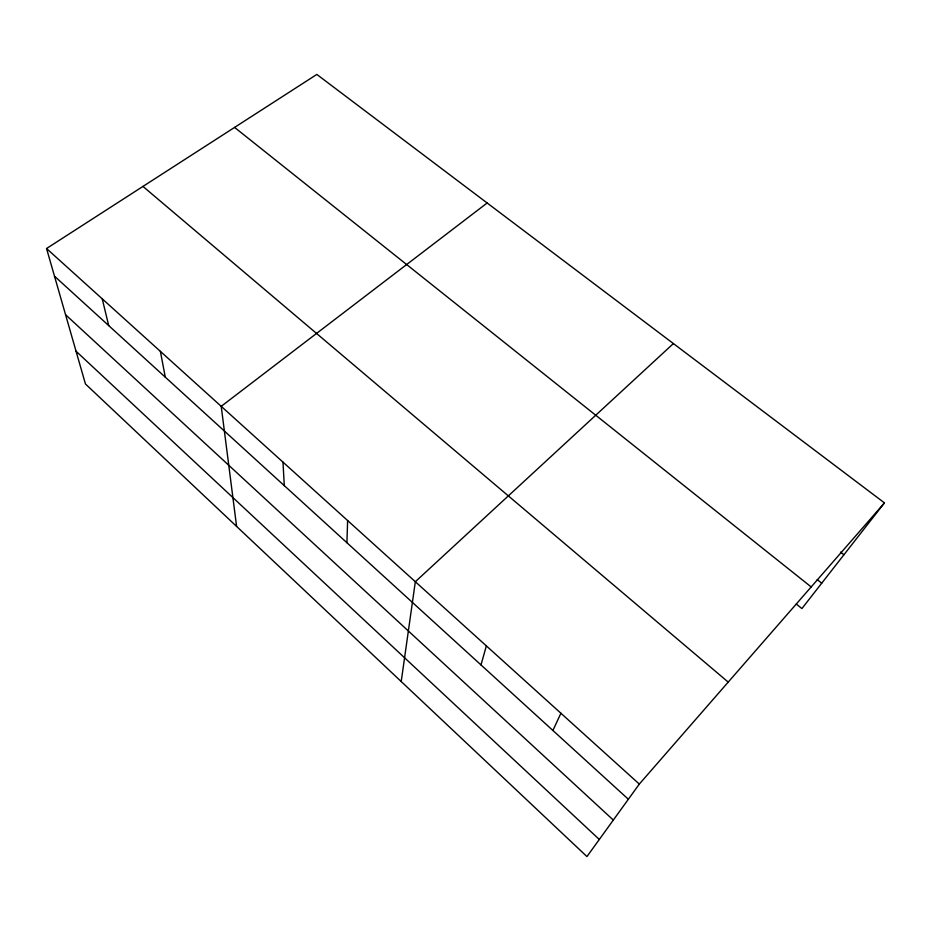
<?xml version="1.0" encoding="UTF-8"?>
<svg xmlns="http://www.w3.org/2000/svg" width="931" height="931" viewBox="0 0 931 931"><rect width="100%" height="100%" fill="white"/><g stroke="black" fill="none" stroke-linecap="round" stroke-linejoin="round"><path stroke-width="1.4" d="M346.914 542.715L347.624 520.545M401.214 681.539L415.331 581.724L673.392 343.574M481.001 664.932L486.354 645.881M552.898 730.474L560.916 713.251M884.45 502.88L639.318 784.088L586.949 856.567L85.454 383.979L46.55 248.519L316.831 74.433L884.45 502.88L801.905 608.571L796.342 604.091M487.146 202.993L221.217 406.335L236.59 526.399M840.507 552.095L843.928 554.76M817.22 579.629L821.724 583.202M234.577 127.407L811.18 586.937M142.967 186.421L728.217 682.109M46.55 248.519L639.318 784.088M54.487 276.17L628.355 799.252M65.554 314.701L613.32 820.071M76.051 351.231L599.308 839.471M102.224 298.828L108.706 325.594M160.388 351.383L165.287 377.16M282.989 462.137L284.292 485.645"/></g></svg>
